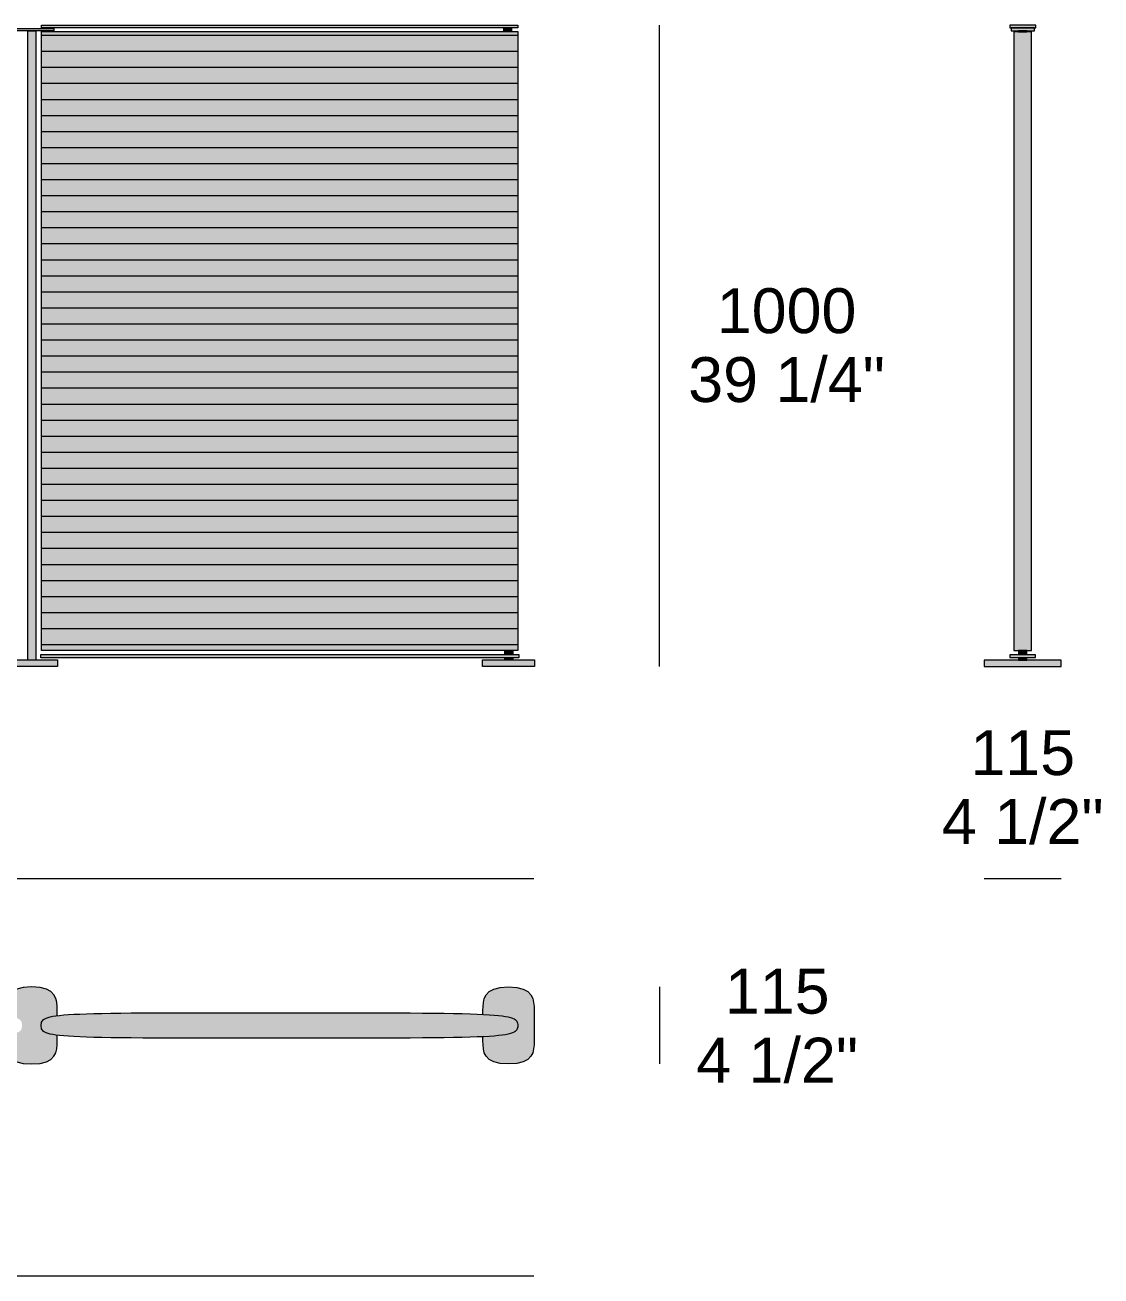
# Model space of a CAD drawing. Header units: millimetres. Extents: x -23380 to 52531, y -5628 to 1041.
# Drawn here: x 9876 to 11553, y -1709 to 241 of the extents above; entities that cross this region are included whole.
import ezdxf

# ---------------------------------------------------------------- set-up
doc = ezdxf.new("R2010")
doc.units = ezdxf.units.MM
for name, color, linetype, lineweight in [('dimensions', 7, 'Continuous', 5), ('drawing', 7, 'Continuous', 5), ('hatch', 9, 'Continuous', 5), ('ropes', 7, 'Continuous', 0)]:
    doc.layers.add(name, color=color, linetype=linetype, lineweight=lineweight)
doc.styles.add('Poliform mm', font='arial.ttf')
doc.styles.add('Poliform pollici', font='arial.ttf')

msp = doc.modelspace()

# ---------------------------------------------------------------- hatches: boundary and pattern name
at = {"layer": 'hatch'}
for points in [[(9921.2, 231.6), (9921.2, 235.7), (9852.5, 235.7), (9852.5, 231.6)], [(10644.3, 236.6), (10644.3, 240.9), (9902.1, 240.9), (9902.1, 236.6)], [(10635.2, 236.6), (10622.4, 236.6), (10622.4, 230.7), (10635.2, 230.7)], [(11410.9, 236.4), (11451.5, 236.4), (11451.5, 240.9), (11410.9, 240.9)], [(11413.4, 231.6), (11449.6, 231.6), (11449.6, 236.4), (11413.4, 236.4)], [(9880.7, -749.1), (9893.5, -749.1), (9893.5, 231.6), (9880.7, 231.6)], [(10623.9, -734.1), (10636.6, -734.1), (10644.3, -734.1), (10644.3, 230.7), (9902.1, 230.7), (9902.1, -734.1)], [(11424.5, -734.2), (11437.6, -734.2), (11444.8, -734.2), (11444.8, 230.4), (11437.6, 230.4), (11424.5, 230.4), (11417.3, 230.4), (11417.3, -734.2)], [(11424.5, 230.4), (11437.6, 230.4), (11437.6, 231.6), (11424.5, 231.6)], [(10646, -745.8), (10646, -740.7), (9901.2, -740.7), (9901.2, -745.8)], [(10623.9, -740.7), (10636.6, -740.7), (10636.6, -734.1), (10623.9, -734.1)], [(11411.2, -745.2), (11451.1, -745.2), (11451.1, -740.9), (11411.2, -740.9)], [(11424.5, -740.9), (11437.6, -740.9), (11437.6, -734.2), (11424.5, -734.2)], [(9927.1, -759.1), (9927.1, -749.1), (9846.4, -749.1), (9846.4, -759.1)], [(10670.3, -759.1), (10670.3, -749.1), (10589.6, -749.1), (10589.6, -759.1)], [(10636.6, -745.8), (10623.9, -745.8), (10623.9, -749.1), (10636.6, -749.1)], [(11371.2, -759.1), (11491.2, -759.1), (11491.2, -749.2), (11371.2, -749.2)], [(11437.6, -745.2), (11424.5, -745.2), (11424.5, -749.2), (11437.6, -749.2)], [(9926.5, -1303.6), (9922.5, -1304.2), (9919, -1304.8), (9917.3, -1305.1), (9915.8, -1305.5), (9914.4, -1305.8), (9913.1, -1306.2), (9911.9, -1306.5), (9910.8, -1306.9), (9910.2, -1307.1), (9909.7, -1307.3), (9909.2, -1307.5), (9908.8, -1307.7), (9908.3, -1307.9), (9907.9, -1308.1), (9907.5, -1308.4), (9907.1, -1308.6), (9906.7, -1308.8), (9906.3, -1309), (9906, -1309.3), (9905.7, -1309.5), (9905.4, -1309.7), (9905.1, -1310), (9904.9, -1310.1), (9904.8, -1310.2), (9904.7, -1310.3), (9904.5, -1310.5), (9904.4, -1310.6), (9904.3, -1310.7), (9904.2, -1310.8), (9904, -1311), (9903.9, -1311.1), (9903.8, -1311.2), (9903.7, -1311.3), (9903.6, -1311.5), (9903.5, -1311.6), (9903.4, -1311.7), (9903.3, -1311.9), (9903.3, -1312), (9903.2, -1312.1), (9903.1, -1312.3), (9903, -1312.4), (9902.9, -1312.6), (9902.9, -1312.7), (9902.8, -1312.8), (9902.7, -1313), (9902.7, -1313.1), (9902.6, -1313.3), (9902.5, -1313.4), (9902.4, -1313.7), (9902.3, -1314), (9902.2, -1314.3), (9902.2, -1314.6), (9902.1, -1314.9), (9902, -1315.2), (9902, -1315.5), (9901.9, -1315.9), (9901.9, -1316.2), (9901.8, -1316.5), (9901.8, -1316.8), (9901.8, -1317.5), (9901.7, -1318.2), (9901.7, -1318.9), (9901.7, -1319.6), (9901.8, -1320.3), (9901.8, -1321), (9901.8, -1321.3), (9901.9, -1321.7), (9901.9, -1322), (9902, -1322.3), (9902, -1322.6), (9902.1, -1322.9), (9902.2, -1323.2), (9902.2, -1323.5), (9902.3, -1323.8), (9902.4, -1324.1), (9902.5, -1324.4), (9902.6, -1324.6), (9902.7, -1324.7), (9902.7, -1324.9), (9902.8, -1325), (9902.9, -1325.1), (9902.9, -1325.3), (9903, -1325.4), (9903.1, -1325.6), (9903.2, -1325.7), (9903.3, -1325.8), (9903.3, -1326), (9903.4, -1326.1), (9903.5, -1326.2), (9903.6, -1326.4), (9903.7, -1326.5), (9903.8, -1326.6), (9903.9, -1326.7), (9904, -1326.9), (9904.2, -1327), (9904.3, -1327.1), (9904.4, -1327.3), (9904.5, -1327.4), (9904.6, -1327.5), (9904.8, -1327.6), (9904.9, -1327.7), (9905.1, -1327.9), (9905.4, -1328.1), (9905.7, -1328.3), (9906, -1328.6), (9906.3, -1328.8), (9906.7, -1329), (9907.1, -1329.3), (9907.5, -1329.5), (9907.9, -1329.7), (9908.3, -1329.9), (9908.8, -1330.1), (9909.2, -1330.3), (9909.7, -1330.5), (9910.2, -1330.7), (9910.8, -1330.9), (9911.9, -1331.3), (9913.1, -1331.7), (9914.4, -1332), (9915.8, -1332.4), (9917.3, -1332.7), (9919, -1333), (9922.5, -1333.6), (9926.5, -1334.2), (9926.5, -1342.6), (9926.5, -1345.7), (9926.4, -1348.9), (9926.3, -1350.5), (9926.2, -1352.1), (9926.1, -1353.7), (9926, -1354.5), (9925.9, -1355.3), (9925.7, -1356.1), (9925.6, -1356.8), (9925.4, -1357.6), (9925.3, -1358.4), (9925.1, -1359.1), (9924.9, -1359.9), (9924.6, -1360.6), (9924.4, -1361.4), (9924.1, -1362.1), (9923.8, -1362.8), (9923.5, -1363.5), (9923.1, -1364.2), (9923, -1364.6), (9922.8, -1364.9), (9922.6, -1365.3), (9922.4, -1365.6), (9922.2, -1366), (9922, -1366.3), (9921.7, -1366.6), (9921.5, -1367), (9921.3, -1367.3), (9921, -1367.6), (9920.8, -1367.9), (9920.5, -1368.2), (9920.2, -1368.6), (9920, -1368.9), (9919.7, -1369.2), (9919.4, -1369.5), (9919.1, -1369.8), (9918.8, -1370.1), (9918.5, -1370.4), (9918.1, -1370.7), (9917.8, -1370.9), (9917.5, -1371.2), (9917.1, -1371.5), (9916.8, -1371.8), (9916.4, -1372), (9916, -1372.3), (9915.6, -1372.6), (9915.2, -1372.8), (9914.8, -1373.1), (9914.4, -1373.3), (9914, -1373.6), (9913.5, -1373.8), (9912.6, -1374.3), (9911.7, -1374.7), (9910.7, -1375.1), (9909.7, -1375.5), (9908.6, -1375.9), (9907.5, -1376.3), (9906.3, -1376.6), (9905.1, -1376.9), (9903.9, -1377.2), (9902.6, -1377.5), (9901.2, -1377.8), (9899.8, -1378), (9898.4, -1378.2), (9896.9, -1378.4), (9895.3, -1378.5), (9893.7, -1378.6), (9892, -1378.7), (9890.3, -1378.8), (9886.7, -1378.9), (9883.1, -1378.8), (9881.4, -1378.7), (9879.7, -1378.6), (9878.1, -1378.5), (9876.5, -1378.4), (9875, -1378.2), (9873.6, -1378), (9872.2, -1377.8), (9870.8, -1377.5), (9869.5, -1377.2), (9868.2, -1376.9), (9867, -1376.6), (9865.9, -1376.3), (9864.8, -1375.9), (9863.7, -1375.5), (9862.7, -1375.1), (9861.7, -1374.7), (9860.7, -1374.3), (9859.8, -1373.8), (9859.4, -1373.6), (9859, -1373.3), (9858.6, -1373.1), (9858.2, -1372.8), (9857.8, -1372.6), (9857.4, -1372.3), (9857, -1372), (9856.6, -1371.8), (9856.3, -1371.5), (9855.9, -1371.2), (9855.6, -1370.9), (9855.2, -1370.7), (9854.9, -1370.4), (9854.6, -1370.1), (9854.3, -1369.8), (9854, -1369.5), (9853.7, -1369.2), (9853.4, -1368.9), (9853.1, -1368.6), (9852.9, -1368.2), (9852.6, -1367.9), (9852.4, -1367.6), (9852.1, -1367.3), (9851.9, -1367), (9851.7, -1366.6), (9851.4, -1366.3), (9851.2, -1366), (9851, -1365.6), (9850.8, -1365.3), (9850.6, -1364.9), (9850.4, -1364.6), (9850.2, -1364.2), (9849.9, -1363.5), (9849.6, -1362.8), (9849.3, -1362.1), (9849, -1361.4), (9848.8, -1360.6), (9848.5, -1359.9), (9848.3, -1359.1), (9848.1, -1358.4), (9848, -1357.6), (9847.8, -1356.8), (9847.7, -1356), (9847.5, -1355.3), (9847.4, -1354.5), (9847.3, -1353.7), (9847.2, -1352.1), (9847.1, -1350.5), (9847, -1348.9), (9846.9, -1345.7), (9846.9, -1334.2), (9850.9, -1333.6), (9854.4, -1333), (9856.1, -1332.7), (9857.6, -1332.4), (9859, -1332), (9860.3, -1331.7), (9861.5, -1331.3), (9862.6, -1330.9), (9863.2, -1330.7), (9863.7, -1330.5), (9864.2, -1330.3), (9864.6, -1330.1), (9865.1, -1329.9), (9865.5, -1329.7), (9865.9, -1329.5), (9866.3, -1329.3), (9866.7, -1329), (9867.1, -1328.8), (9867.4, -1328.6), (9867.7, -1328.3), (9868, -1328.1), (9868.3, -1327.9), (9868.5, -1327.7), (9868.6, -1327.6), (9868.7, -1327.5), (9868.9, -1327.4), (9869, -1327.3), (9869.1, -1327.1), (9869.2, -1327), (9869.4, -1326.9), (9869.5, -1326.7), (9869.6, -1326.6), (9869.7, -1326.5), (9869.8, -1326.4), (9869.9, -1326.2), (9870, -1326.1), (9870.1, -1326), (9870.1, -1325.8), (9870.2, -1325.7), (9870.3, -1325.5), (9870.4, -1325.4), (9870.5, -1325.3), (9870.5, -1325.1), (9870.6, -1325), (9870.7, -1324.9), (9870.7, -1324.7), (9870.8, -1324.6), (9870.9, -1324.4), (9871, -1324.1), (9871.1, -1323.8), (9871.2, -1323.5), (9871.2, -1323.2), (9871.3, -1322.9), (9871.4, -1322.6), (9871.4, -1322.3), (9871.5, -1322), (9871.5, -1321.7), (9871.6, -1321.3), (9871.6, -1321), (9871.6, -1320.3), (9871.7, -1319.6), (9871.7, -1318.9), (9871.7, -1318.2), (9871.6, -1317.5), (9871.6, -1316.8), (9871.6, -1316.5), (9871.5, -1316.2), (9871.5, -1315.9), (9871.4, -1315.5), (9871.4, -1315.2), (9871.3, -1314.9), (9871.2, -1314.6), (9871.2, -1314.3), (9871.1, -1314), (9871, -1313.7), (9870.9, -1313.4), (9870.8, -1313.3), (9870.7, -1313.1), (9870.7, -1313), (9870.6, -1312.8), (9870.5, -1312.7), (9870.5, -1312.6), (9870.4, -1312.4), (9870.3, -1312.3), (9870.2, -1312.1), (9870.1, -1312), (9870.1, -1311.9), (9870, -1311.7), (9869.9, -1311.6), (9869.8, -1311.5), (9869.7, -1311.3), (9869.6, -1311.2), (9869.5, -1311.1), (9869.4, -1311), (9869.2, -1310.8), (9869.1, -1310.7), (9869, -1310.6), (9868.9, -1310.5), (9868.7, -1310.3), (9868.6, -1310.2), (9868.5, -1310.1), (9868.3, -1310), (9868, -1309.7), (9867.7, -1309.5), (9867.4, -1309.3), (9867.1, -1309), (9866.7, -1308.8), (9866.3, -1308.6), (9865.9, -1308.4), (9865.5, -1308.1), (9865.1, -1307.9), (9864.6, -1307.7), (9864.2, -1307.5), (9863.7, -1307.3), (9863.2, -1307.1), (9862.6, -1306.9), (9861.5, -1306.5), (9860.3, -1306.2), (9859, -1305.8), (9857.6, -1305.5), (9856.1, -1305.1), (9854.4, -1304.8), (9850.9, -1304.2), (9846.9, -1303.6), (9846.9, -1295.6), (9846.9, -1292.4), (9847, -1289.2), (9847.1, -1287.6), (9847.2, -1286), (9847.3, -1284.4), (9847.5, -1282.8), (9847.7, -1282), (9847.8, -1281.2), (9848, -1280.4), (9848.1, -1279.7), (9848.3, -1278.9), (9848.5, -1278.1), (9848.8, -1277.4), (9849, -1276.6), (9849.3, -1275.9), (9849.6, -1275.1), (9849.9, -1274.4), (9850.3, -1273.7), (9850.4, -1273.4), (9850.6, -1273), (9850.8, -1272.7), (9851, -1272.3), (9851.2, -1272), (9851.4, -1271.6), (9851.7, -1271.3), (9851.9, -1271), (9852.1, -1270.6), (9852.4, -1270.3), (9852.6, -1270), (9852.9, -1269.6), (9853.2, -1269.3), (9853.4, -1269), (9853.7, -1268.7), (9854, -1268.4), (9854.3, -1268.1), (9854.6, -1267.8), (9854.9, -1267.5), (9855.2, -1267.2), (9855.6, -1266.9), (9855.9, -1266.6), (9856.3, -1266.3), (9856.6, -1266.1), (9857, -1265.8), (9857.4, -1265.5), (9857.8, -1265.3), (9858.2, -1265), (9858.6, -1264.8), (9859, -1264.5), (9859.4, -1264.3), (9859.8, -1264), (9860.3, -1263.8), (9860.7, -1263.5), (9861.7, -1263.1), (9862.7, -1262.7), (9863.7, -1262.3), (9864.8, -1261.9), (9865.9, -1261.5), (9867.1, -1261.1), (9868.3, -1260.8), (9869.5, -1260.5), (9870.8, -1260.2), (9872.2, -1260), (9873.6, -1259.8), (9875, -1259.6), (9876.5, -1259.4), (9878.1, -1259.2), (9879.7, -1259.1), (9881.4, -1259), (9883.1, -1258.9), (9886.7, -1258.9), (9890.3, -1258.9), (9892, -1259), (9893.7, -1259.1), (9895.3, -1259.2), (9896.9, -1259.4), (9898.4, -1259.6), (9899.8, -1259.8), (9901.2, -1260), (9902.6, -1260.2), (9903.9, -1260.5), (9905.1, -1260.8), (9906.4, -1261.1), (9907.5, -1261.5), (9908.6, -1261.9), (9909.7, -1262.3), (9910.7, -1262.7), (9911.7, -1263.1), (9912.7, -1263.5), (9913.1, -1263.8), (9913.6, -1264), (9914, -1264.3), (9914.4, -1264.5), (9914.8, -1264.8), (9915.2, -1265), (9915.6, -1265.3), (9916, -1265.5), (9916.4, -1265.8), (9916.8, -1266.1), (9917.1, -1266.4), (9917.5, -1266.6), (9917.8, -1266.9), (9918.2, -1267.2), (9918.5, -1267.5), (9918.8, -1267.8), (9919.1, -1268.1), (9919.4, -1268.4), (9919.7, -1268.7), (9920, -1269), (9920.3, -1269.3), (9920.5, -1269.7), (9920.8, -1270), (9921, -1270.3), (9921.3, -1270.6), (9921.5, -1271), (9921.7, -1271.3), (9922, -1271.6), (9922.2, -1272), (9922.4, -1272.3), (9922.6, -1272.7), (9922.8, -1273), (9923, -1273.4), (9923.2, -1273.7), (9923.5, -1274.4), (9923.8, -1275.2), (9924.1, -1275.9), (9924.4, -1276.6), (9924.6, -1277.4), (9924.9, -1278.1), (9925.1, -1278.9), (9925.3, -1279.7), (9925.4, -1280.4), (9925.6, -1281.2), (9925.7, -1282), (9925.9, -1282.8), (9926.1, -1284.4), (9926.2, -1286), (9926.3, -1287.6), (9926.4, -1289.2), (9926.5, -1292.5)], [(10644.3, -1319), (10644.3, -1318.1), (10644.2, -1317.6), (10644.2, -1317.2), (10644.2, -1316.7), (10644.1, -1316.3), (10644.1, -1315.9), (10644, -1315.5), (10644, -1315.3), (10643.9, -1315), (10643.9, -1314.8), (10643.8, -1314.6), (10643.8, -1314.5), (10643.7, -1314.3), (10643.7, -1314.1), (10643.6, -1313.9), (10643.5, -1313.7), (10643.4, -1313.5), (10643.4, -1313.3), (10643.3, -1313.1), (10643.2, -1312.9), (10643.1, -1312.7), (10643, -1312.6), (10642.9, -1312.4), (10642.8, -1312.2), (10642.7, -1312), (10642.5, -1311.8), (10642.4, -1311.7), (10642.3, -1311.5), (10642.1, -1311.3), (10642, -1311.2), (10641.9, -1311), (10641.7, -1310.8), (10641.5, -1310.7), (10641.4, -1310.5), (10641.2, -1310.3), (10641, -1310.2), (10640.8, -1310), (10640.6, -1309.9), (10640.4, -1309.7), (10640.2, -1309.6), (10640, -1309.4), (10639.8, -1309.3), (10639.5, -1309.1), (10639.3, -1309), (10639, -1308.8), (10638.5, -1308.5), (10638, -1308.2), (10637.4, -1308), (10636.7, -1307.7), (10636.1, -1307.4), (10635.4, -1307.2), (10634.6, -1306.9), (10633.9, -1306.7), (10633.1, -1306.4), (10632.2, -1306.2), (10631.3, -1306), (10629.4, -1305.5), (10627.3, -1305.1), (10625, -1304.7), (10622.5, -1304.3), (10619.8, -1303.9), (10613.8, -1303.2), (10606.9, -1302.6), (10590.1, -1301.5), (10590.1, -1295.7), (10590.1, -1292.5), (10590.2, -1289.3), (10590.3, -1287.7), (10590.4, -1286.1), (10590.5, -1284.5), (10590.7, -1282.9), (10590.9, -1282.1), (10591, -1281.3), (10591.1, -1280.5), (10591.3, -1279.7), (10591.5, -1279), (10591.7, -1278.2), (10592, -1277.4), (10592.2, -1276.7), (10592.5, -1275.9), (10592.8, -1275.2), (10593.1, -1274.5), (10593.4, -1273.8), (10593.6, -1273.4), (10593.8, -1273.1), (10594, -1272.7), (10594.2, -1272.4), (10594.4, -1272), (10594.6, -1271.7), (10594.8, -1271.3), (10595.1, -1271), (10595.3, -1270.7), (10595.6, -1270.4), (10595.8, -1270), (10596.1, -1269.7), (10596.3, -1269.4), (10596.6, -1269.1), (10596.9, -1268.8), (10597.2, -1268.5), (10597.5, -1268.2), (10597.8, -1267.9), (10598.1, -1267.6), (10598.4, -1267.3), (10598.8, -1267), (10599.1, -1266.7), (10599.5, -1266.4), (10599.8, -1266.1), (10600.2, -1265.9), (10600.6, -1265.6), (10601, -1265.3), (10601.3, -1265.1), (10601.8, -1264.8), (10602.2, -1264.6), (10602.6, -1264.3), (10603, -1264.1), (10603.5, -1263.8), (10603.9, -1263.6), (10604.9, -1263.2), (10605.9, -1262.7), (10606.9, -1262.3), (10608, -1261.9), (10609.1, -1261.6), (10610.2, -1261.2), (10611.4, -1260.9), (10612.7, -1260.6), (10614, -1260.3), (10615.4, -1260), (10616.8, -1259.8), (10618.2, -1259.6), (10619.7, -1259.4), (10621.3, -1259.3), (10622.9, -1259.2), (10624.6, -1259.1), (10626.3, -1259), (10629.9, -1258.9), (10633.5, -1259), (10635.2, -1259.1), (10636.9, -1259.2), (10638.5, -1259.3), (10640.1, -1259.4), (10641.6, -1259.6), (10643, -1259.8), (10644.4, -1260), (10645.8, -1260.3), (10647.1, -1260.6), (10648.3, -1260.9), (10649.5, -1261.2), (10650.7, -1261.6), (10651.8, -1261.9), (10652.9, -1262.3), (10653.9, -1262.7), (10654.9, -1263.2), (10655.8, -1263.6), (10656.3, -1263.8), (10656.7, -1264.1), (10657.2, -1264.3), (10657.6, -1264.6), (10658, -1264.8), (10658.4, -1265.1), (10658.8, -1265.3), (10659.2, -1265.6), (10659.6, -1265.9), (10660, -1266.1), (10660.3, -1266.4), (10660.7, -1266.7), (10661, -1267), (10661.3, -1267.3), (10661.7, -1267.6), (10662, -1267.9), (10662.3, -1268.2), (10662.6, -1268.5), (10662.9, -1268.8), (10663.2, -1269.1), (10663.4, -1269.4), (10663.7, -1269.7), (10664, -1270), (10664.2, -1270.4), (10664.5, -1270.7), (10664.7, -1271), (10664.9, -1271.4), (10665.2, -1271.7), (10665.4, -1272), (10665.6, -1272.4), (10665.8, -1272.7), (10666, -1273.1), (10666.2, -1273.4), (10666.3, -1273.8), (10666.7, -1274.5), (10667, -1275.2), (10667.3, -1275.9), (10667.6, -1276.7), (10667.8, -1277.4), (10668.1, -1278.2), (10668.3, -1279), (10668.5, -1279.7), (10668.6, -1280.5), (10668.8, -1281.3), (10668.9, -1282.1), (10669, -1282.9), (10669.3, -1284.5), (10669.4, -1286.1), (10669.5, -1287.7), (10669.6, -1289.3), (10669.7, -1292.5), (10669.7, -1345.8), (10669.6, -1349), (10669.5, -1350.6), (10669.4, -1352.2), (10669.2, -1353.8), (10669.2, -1354.5), (10669, -1355.3), (10668.9, -1356.1), (10668.8, -1356.9), (10668.6, -1357.7), (10668.5, -1358.4), (10668.3, -1359.2), (10668, -1359.9), (10667.8, -1360.7), (10667.6, -1361.4), (10667.3, -1362.2), (10667, -1362.9), (10666.7, -1363.6), (10666.3, -1364.3), (10666.2, -1364.7), (10666, -1365), (10665.8, -1365.3), (10665.6, -1365.7), (10665.4, -1366), (10665.1, -1366.4), (10664.9, -1366.7), (10664.7, -1367), (10664.5, -1367.3), (10664.2, -1367.7), (10664, -1368), (10663.7, -1368.3), (10663.4, -1368.6), (10663.2, -1368.9), (10662.9, -1369.2), (10662.6, -1369.5), (10662.3, -1369.8), (10662, -1370.1), (10661.7, -1370.4), (10661.3, -1370.7), (10661, -1371), (10660.7, -1371.3), (10660.3, -1371.6), (10660, -1371.8), (10659.6, -1372.1), (10659.2, -1372.4), (10658.8, -1372.6), (10658.4, -1372.9), (10658, -1373.1), (10657.6, -1373.4), (10657.2, -1373.6), (10656.7, -1373.9), (10655.8, -1374.3), (10654.9, -1374.8), (10653.9, -1375.2), (10652.9, -1375.6), (10651.8, -1376), (10650.7, -1376.3), (10649.5, -1376.7), (10648.3, -1377), (10647.1, -1377.3), (10645.8, -1377.6), (10644.4, -1377.8), (10643, -1378.1), (10641.6, -1378.3), (10640.1, -1378.4), (10638.5, -1378.6), (10636.9, -1378.7), (10635.2, -1378.8), (10633.5, -1378.9), (10629.9, -1378.9), (10626.3, -1378.9), (10624.5, -1378.8), (10622.9, -1378.7), (10621.3, -1378.6), (10619.7, -1378.4), (10618.2, -1378.3), (10616.8, -1378), (10615.3, -1377.8), (10614, -1377.6), (10612.7, -1377.3), (10611.4, -1377), (10610.2, -1376.7), (10609.1, -1376.3), (10608, -1376), (10606.9, -1375.6), (10605.9, -1375.2), (10604.9, -1374.8), (10603.9, -1374.3), (10603, -1373.9), (10602.6, -1373.6), (10602.2, -1373.4), (10601.7, -1373.1), (10601.3, -1372.9), (10600.9, -1372.6), (10600.6, -1372.4), (10600.2, -1372.1), (10599.8, -1371.8), (10599.5, -1371.6), (10599.1, -1371.3), (10598.8, -1371), (10598.4, -1370.7), (10598.1, -1370.4), (10597.8, -1370.1), (10597.5, -1369.8), (10597.2, -1369.5), (10596.9, -1369.2), (10596.6, -1368.9), (10596.3, -1368.6), (10596.1, -1368.3), (10595.8, -1368), (10595.6, -1367.7), (10595.3, -1367.3), (10595.1, -1367), (10594.8, -1366.7), (10594.6, -1366.4), (10594.4, -1366), (10594.2, -1365.7), (10594, -1365.3), (10593.8, -1365), (10593.6, -1364.7), (10593.4, -1364.3), (10593.1, -1363.6), (10592.8, -1362.9), (10592.5, -1362.2), (10592.2, -1361.4), (10591.9, -1360.7), (10591.7, -1359.9), (10591.5, -1359.2), (10591.3, -1358.4), (10591.1, -1357.7), (10591, -1356.9), (10590.8, -1356.1), (10590.7, -1355.3), (10590.6, -1354.5), (10590.5, -1353.7), (10590.4, -1352.2), (10590.3, -1350.6), (10590.2, -1349), (10590.1, -1345.8), (10590.1, -1336.4), (10606.9, -1335.4), (10613.8, -1334.8), (10619.8, -1334.1), (10622.5, -1333.7), (10625, -1333.3), (10627.3, -1332.9), (10629.4, -1332.5), (10631.3, -1332), (10632.2, -1331.8), (10633, -1331.5), (10633.9, -1331.3), (10634.6, -1331), (10635.4, -1330.8), (10636.1, -1330.5), (10636.7, -1330.3), (10637.4, -1330), (10637.9, -1329.7), (10638.5, -1329.4), (10639, -1329.1), (10639.3, -1329), (10639.5, -1328.8), (10639.8, -1328.7), (10640, -1328.5), (10640.2, -1328.4), (10640.4, -1328.2), (10640.6, -1328.1), (10640.8, -1327.9), (10641, -1327.8), (10641.2, -1327.6), (10641.4, -1327.4), (10641.5, -1327.3), (10641.7, -1327.1), (10641.9, -1327), (10642, -1326.8), (10642.1, -1326.6), (10642.3, -1326.4), (10642.4, -1326.3), (10642.5, -1326.1), (10642.7, -1325.9), (10642.8, -1325.8), (10642.9, -1325.6), (10643, -1325.4), (10643.1, -1325.2), (10643.2, -1325), (10643.3, -1324.8), (10643.4, -1324.7), (10643.4, -1324.5), (10643.5, -1324.3), (10643.6, -1324.1), (10643.7, -1323.9), (10643.7, -1323.7), (10643.8, -1323.5), (10643.8, -1323.3), (10643.9, -1323.1), (10643.9, -1322.9), (10644, -1322.7), (10644, -1322.5), (10644.1, -1322.1), (10644.1, -1321.7), (10644.2, -1321.2), (10644.2, -1320.8), (10644.2, -1320.4), (10644.3, -1319.9)], [(10644.3, -1319), (10644.3, -1319.9), (10644.2, -1320.4), (10644.2, -1320.8), (10644.2, -1321.2), (10644.1, -1321.7), (10644.1, -1322.1), (10644, -1322.5), (10644, -1322.7), (10643.9, -1322.9), (10643.9, -1323.1), (10643.8, -1323.3), (10643.8, -1323.5), (10643.7, -1323.7), (10643.7, -1323.9), (10643.6, -1324.1), (10643.5, -1324.3), (10643.4, -1324.5), (10643.4, -1324.7), (10643.3, -1324.8), (10643.2, -1325), (10643.1, -1325.2), (10643, -1325.4), (10642.9, -1325.6), (10642.8, -1325.8), (10642.7, -1325.9), (10642.5, -1326.1), (10642.4, -1326.3), (10642.3, -1326.4), (10642.1, -1326.6), (10642, -1326.8), (10641.9, -1327), (10641.7, -1327.1), (10641.5, -1327.3), (10641.4, -1327.4), (10641.2, -1327.6), (10641, -1327.8), (10640.8, -1327.9), (10640.6, -1328.1), (10640.4, -1328.2), (10640.2, -1328.4), (10640, -1328.5), (10639.8, -1328.7), (10639.5, -1328.8), (10639.3, -1329), (10639, -1329.1), (10638.5, -1329.4), (10637.9, -1329.7), (10637.4, -1330), (10636.7, -1330.3), (10636.1, -1330.5), (10635.4, -1330.8), (10634.6, -1331), (10633.9, -1331.3), (10633, -1331.5), (10632.2, -1331.8), (10631.3, -1332), (10629.4, -1332.5), (10627.3, -1332.9), (10625, -1333.3), (10622.5, -1333.7), (10619.8, -1334.1), (10613.8, -1334.8), (10606.9, -1335.4), (10590.1, -1336.4), (10543.5, -1337.8), (10028.2, -1338.2), (9964.2, -1336.9), (9942.5, -1335.7), (9933.8, -1335), (9926.5, -1334.2), (9922.5, -1333.6), (9919, -1333), (9917.3, -1332.7), (9915.8, -1332.4), (9914.4, -1332), (9913.1, -1331.7), (9911.9, -1331.3), (9910.8, -1330.9), (9910.2, -1330.7), (9909.7, -1330.5), (9909.2, -1330.3), (9908.8, -1330.1), (9908.3, -1329.9), (9907.9, -1329.7), (9907.5, -1329.5), (9907.1, -1329.3), (9906.7, -1329), (9906.3, -1328.8), (9906, -1328.6), (9905.7, -1328.3), (9905.4, -1328.1), (9905.1, -1327.9), (9904.9, -1327.7), (9904.8, -1327.6), (9904.6, -1327.5), (9904.5, -1327.4), (9904.4, -1327.3), (9904.3, -1327.1), (9904.2, -1327), (9904, -1326.9), (9903.9, -1326.7), (9903.8, -1326.6), (9903.7, -1326.5), (9903.6, -1326.4), (9903.5, -1326.2), (9903.4, -1326.1), (9903.3, -1326), (9903.3, -1325.8), (9903.2, -1325.7), (9903.1, -1325.6), (9903, -1325.4), (9902.9, -1325.3), (9902.9, -1325.1), (9902.8, -1325), (9902.7, -1324.9), (9902.7, -1324.7), (9902.6, -1324.6), (9902.5, -1324.4), (9902.4, -1324.1), (9902.3, -1323.8), (9902.2, -1323.5), (9902.2, -1323.2), (9902.1, -1322.9), (9902, -1322.6), (9902, -1322.3), (9901.9, -1322), (9901.9, -1321.7), (9901.8, -1321.3), (9901.8, -1321), (9901.8, -1320.3), (9901.7, -1319.6), (9901.7, -1318.9), (9901.7, -1318.2), (9901.8, -1317.5), (9901.8, -1316.8), (9901.8, -1316.5), (9901.9, -1316.2), (9901.9, -1315.9), (9902, -1315.5), (9902, -1315.2), (9902.1, -1314.9), (9902.2, -1314.6), (9902.2, -1314.3), (9902.3, -1314), (9902.4, -1313.7), (9902.5, -1313.4), (9902.6, -1313.3), (9902.7, -1313.1), (9902.7, -1313), (9902.8, -1312.8), (9902.9, -1312.7), (9902.9, -1312.6), (9903, -1312.4), (9903.1, -1312.3), (9903.2, -1312.1), (9903.3, -1312), (9903.3, -1311.9), (9903.4, -1311.7), (9903.5, -1311.6), (9903.6, -1311.5), (9903.7, -1311.3), (9903.8, -1311.2), (9903.9, -1311.1), (9904, -1311), (9904.2, -1310.8), (9904.3, -1310.7), (9904.4, -1310.6), (9904.5, -1310.5), (9904.7, -1310.3), (9904.8, -1310.2), (9904.9, -1310.1), (9905.1, -1310), (9905.4, -1309.7), (9905.7, -1309.5), (9906, -1309.3), (9906.3, -1309), (9906.7, -1308.8), (9907.1, -1308.6), (9907.5, -1308.4), (9907.9, -1308.1), (9908.3, -1307.9), (9908.8, -1307.7), (9909.2, -1307.5), (9909.7, -1307.3), (9910.2, -1307.1), (9910.8, -1306.9), (9911.9, -1306.5), (9913.1, -1306.2), (9914.4, -1305.8), (9915.8, -1305.5), (9917.3, -1305.1), (9919, -1304.8), (9922.5, -1304.2), (9926.5, -1303.6), (9933.8, -1302.8), (9942.5, -1302.1), (9964.2, -1301), (10028.2, -1299.6), (10543.5, -1300.1), (10590.1, -1301.5), (10606.9, -1302.6), (10613.8, -1303.2), (10619.8, -1303.9), (10622.5, -1304.3), (10625, -1304.7), (10627.3, -1305.1), (10629.4, -1305.5), (10631.3, -1306), (10632.2, -1306.2), (10633.1, -1306.4), (10633.9, -1306.7), (10634.6, -1306.9), (10635.4, -1307.2), (10636.1, -1307.4), (10636.7, -1307.7), (10637.4, -1308), (10638, -1308.2), (10638.5, -1308.5), (10639, -1308.8), (10639.3, -1309), (10639.5, -1309.1), (10639.8, -1309.3), (10640, -1309.4), (10640.2, -1309.6), (10640.4, -1309.7), (10640.6, -1309.9), (10640.8, -1310), (10641, -1310.2), (10641.2, -1310.3), (10641.4, -1310.5), (10641.5, -1310.7), (10641.7, -1310.8), (10641.9, -1311), (10642, -1311.2), (10642.1, -1311.3), (10642.3, -1311.5), (10642.4, -1311.7), (10642.5, -1311.8), (10642.7, -1312), (10642.8, -1312.2), (10642.9, -1312.4), (10643, -1312.6), (10643.1, -1312.7), (10643.2, -1312.9), (10643.3, -1313.1), (10643.4, -1313.3), (10643.4, -1313.5), (10643.5, -1313.7), (10643.6, -1313.9), (10643.7, -1314.1), (10643.7, -1314.3), (10643.8, -1314.5), (10643.8, -1314.6), (10643.9, -1314.8), (10643.9, -1315), (10644, -1315.3), (10644, -1315.5), (10644.1, -1315.9), (10644.1, -1316.3), (10644.2, -1316.7), (10644.2, -1317.2), (10644.2, -1317.6), (10644.3, -1318.1)]]:
    msp.add_hatch(color=256, dxfattribs=at).paths.add_polyline_path(points, flags=0)
at = {"layer": 'ropes', "lineweight": 0}
h = msp.add_hatch(dxfattribs=at)
h.set_pattern_fill('HATCH1', color=256, scale=200, style=0, pattern_type=2)
h.set_pattern_definition([(0, (0, 0), (0, 25), [])])
h.paths.add_polyline_path([(10623.9, -734.1), (10636.6, -734.1), (10644.3, -734.1), (10644.3, 230.7), (9902.1, 230.7), (9902.1, -734.1)], flags=0)

# ---------------------------------------------------------------- linework, layer by layer
at = {"layer": 'dimensions'}
for points in [[(10865.2, -759.1), (10865.2, 240.9)], [(7557.6, -1089.8), (10669.6, -1089.8)], [(11371.2, -1089.8), (11491.2, -1089.8)], [(10865.2, -1258.8), (10865.2, -1378.8)], [(7557.6, -1709.5), (10669.6, -1709.5)]]:
    msp.add_lwpolyline(points, dxfattribs=at)
at = {"layer": 'drawing'}
for points in [[(9921.2, 231.6), (9852.5, 231.6), (9852.5, 235.7), (9921.2, 235.7)], [(10644.3, 236.6), (9902.1, 236.6), (9902.1, 240.9), (10644.3, 240.9)], [(11410.9, 236.4), (11451.5, 236.4), (11451.5, 240.9), (11410.9, 240.9)], [(11413.4, 231.6), (11449.6, 231.6), (11449.6, 236.4), (11413.4, 236.4)], [(10644.3, -734.1), (9902.1, -734.1), (9902.1, 230.7), (10644.3, 230.7)], [(11417.3, -734.2), (11444.8, -734.2), (11444.8, 230.4), (11417.3, 230.4)], [(11424.5, 230.4), (11437.6, 230.4), (11437.6, 231.6), (11424.5, 231.6)], [(10646, -745.8), (9901.2, -745.8), (9901.2, -740.7), (10646, -740.7)], [(11411.2, -745.2), (11451.1, -745.2), (11451.1, -740.9), (11411.2, -740.9)], [(9927.1, -759.1), (9846.4, -759.1), (9846.4, -749.1), (9927.1, -749.1)], [(10670.3, -759.1), (10589.6, -759.1), (10589.6, -749.1), (10670.3, -749.1)], [(11371.2, -759.1), (11491.2, -759.1), (11491.2, -749.2), (11371.2, -749.2)]]:
    msp.add_lwpolyline(points, close=True, dxfattribs=at)
for points in [[(10622.4, 230.7), (10622.4, 236.6)], [(10635.2, 230.7), (10635.2, 236.6)], [(9880.7, -749.1), (9880.7, 231.6), (9893.5, 231.6), (9893.5, -749.1)], [(10623.9, -740.7), (10623.9, -734.1), (10636.6, -734.1), (10636.6, -740.7)], [(11437.6, -740.9), (11437.6, -734.2), (11424.5, -734.2), (11424.5, -740.9)], [(9880.7, -759.1), (9880.7, -759.1)], [(9893.5, -759.1), (9893.5, -759.1)], [(10636.6, -745.8), (10636.6, -749.1), (10623.9, -749.1), (10623.9, -745.8)], [(11424.5, -745.2), (11424.5, -749.2), (11437.6, -749.2), (11437.6, -745.2)]]:
    msp.add_lwpolyline(points, dxfattribs=at)
for points, knots in [([(9926.5, -1303.6), (9926.5, -1301), (9926.5, -1282.1), (9926.5, -1258.9), (9886.7, -1258.9), (9846.9, -1258.9), (9846.9, -1282.1), (9846.9, -1301), (9846.9, -1303.6)], [-77.412422, -77.412422, -77.412422, -77.412422, -66.520524, 0, 0, 0, 66.520524, 77.412422, 77.412422, 77.412422, 77.412422]), ([(10590.1, -1301.5), (10590.1, -1299.6), (10590.1, -1281.3), (10590.1, -1258.9), (10629.9, -1258.9), (10669.7, -1258.9), (10669.7, -1298.9), (10669.7, -1339.6), (10669.7, -1378.9), (10629.9, -1378.9), (10590.1, -1378.9), (10590.1, -1356.8), (10590.1, -1338.5), (10590.1, -1336.4)], [-74.403911, -74.403911, -74.403911, -74.403911, -66.520524, 0, 0, 0, 66.520524, 133.041049, 199.561573, 199.561573, 199.561573, 266.082097, 274.568529, 274.568529, 274.568529, 274.568529]), ([(10644.3, -1319), (10644.3, -1299.1), (10629.2, -1299.1), (10262.2, -1299), (9916.8, -1299), (9901.7, -1299), (9901.7, -1318.9), (9901.7, -1338.8), (9916.8, -1338.8), (10262.2, -1338.8), (10629.2, -1338.9), (10644.3, -1338.9), (10644.3, -1319)], [803.973004, 803.973004, 803.973004, 803.973004, 1205.959506, 1205.959506, 1205.959506, 1607.946008, 1607.946008, 1607.946008, 2009.93251, 2009.93251, 2009.93251, 2411.919012, 2411.919012, 2411.919012, 2411.919012]), ([(9846.9, -1334.2), (9846.9, -1336.9), (9846.9, -1355.8), (9846.9, -1378.9), (9886.7, -1378.9), (9926.5, -1378.9), (9926.5, -1355.8), (9926.5, -1336.9), (9926.5, -1334.2)], [121.516662, 121.516662, 121.516662, 121.516662, 133.041049, 199.561573, 199.561573, 199.561573, 266.082097, 277.606484, 277.606484, 277.606484, 277.606484])]:
    msp.add_open_spline(points, degree=3, knots=knots, dxfattribs=at)

# ---------------------------------------------------------------- texts
at = {"layer": 'dimensions', "char_height": 70, "attachment_point": 5}
for s, insert, width, style in [('1000', (11063.2, -205), 543.261, 'Poliform mm'), ('39 1/4"', (11063.2, -312.4), 732.717, 'Poliform pollici'), ('115', (11431.2, -894), 436.739, 'Poliform mm'), ('4 1/2"', (11431.2, -1001.4), 630, 'Poliform pollici'), ('115', (11048.6, -1266), 436.739, 'Poliform mm'), ('4 1/2"', (11048.6, -1373.5), 630, 'Poliform pollici')]:
    msp.add_mtext(s, dxfattribs=dict(at, insert=insert, width=width, style=style))

doc.saveas('drawing.dxf')
